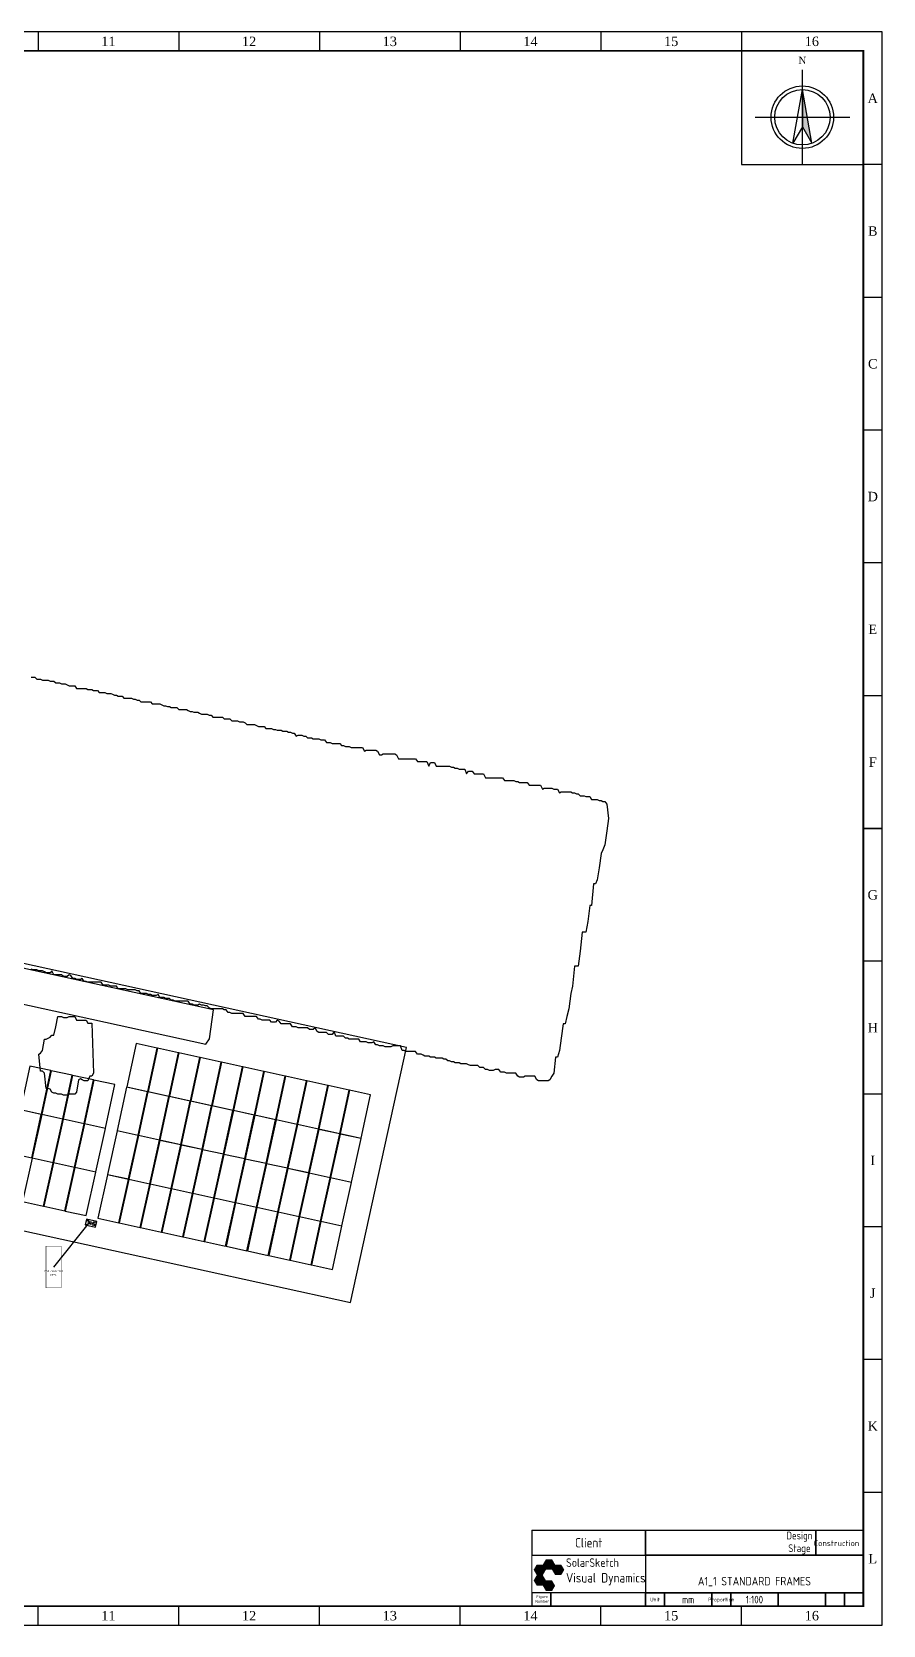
# Model space of a CAD drawing. Header units: millimetres. Extents: x -79877 to 39123, y -76511 to 7689.
# Drawn here: x -5841 to 39123, y -76461 to 7639 of the extents above; entities that cross this region are included whole.
import ezdxf
from ezdxf.enums import TextEntityAlignment as Align

# ---------------------------------------------------------------- set-up
doc = ezdxf.new("R2010")
doc.units = ezdxf.units.MM
for name, color, linetype in [('Cable Trench', 7, 'ByLayer'), ('Grid Connection Cabinet', 7, 'ByLayer'), ('Inverter', 7, 'ByLayer'), ('Obstacle', 7, 'ByLayer'), ('Parapet Wall', 7, 'Continuous'), ('PV Modules', 7, 'ByLayer'), ('Unit Area Outer Contour', 7, 'ByLayer')]:
    doc.layers.add(name, color=color, linetype=linetype)
doc.styles.add('Albedo', font='gbenor', dxfattribs={"bigfont": 'gbcbig'})
doc.styles.add('Times', font='times.ttf')

# ---------------------------------------------------------------- blocks, each defined once
blk = doc.blocks.new('*U0')
at = {"layer": 'Parapet Wall', "color": 2}
blk.add_polyline3d([(-43274, -47535, 95840), (10992, -59431, 95840), (13942, -45973, 95840), (-40323, -34077, 95840)], close=True, dxfattribs=at)
at = {"layer": 'Unit Area Outer Contour', "color": 2}
blk.add_polyline3d([(-43274, -47535, 46300), (10992, -59431, 46300), (13942, -45973, 46300), (-40323, -34077, 46300)], close=True, dxfattribs=at)
at = {"flags": 1}
for tag in ['unit_id', 'unit_name', 'parapet_height', 'ground_elevation', 'is_enable_parapet']:
    blk.add_attdef(tag, (0, 0), '', height=2.5, dxfattribs=at)
blk = doc.blocks.new('*U1')
at = {"layer": 'PV Modules', "color": 0}
blk.add_polyline3d([(0, 0, 0), (110.8, -24.3, 0), (161, 204.9, 41.4), (50.2, 229.1, 41.4)], close=True, dxfattribs=at)
at = {"flags": 1}
for tag in ['mounting-hole-spacing1', 'mounting-hole-spacing2', 'module-material', 'vmpo', 'voco', 'silicon-material', 'panel-length', 'panel-width', 'panel-height', 'userid', 'theme', 'note', 'name', 'pmax', 'company-name', 'id', 'impo', 'isco']:
    blk.add_attdef(tag, (0, 0), '', height=2.5, dxfattribs=at)
blk = doc.blocks.new('*U2')
at = {"layer": 'PV Modules', "color": 110}
for p in [(-83, -4804.7, 5055.1), (29.7, -4829.4, 5055.1), (142.4, -4854.1, 5055.1), (-644.3, -4923.9, 5013.4), (255.1, -4878.8, 5055.1), (367.9, -4903.5, 5055.1), (480.6, -4928.2, 5055.1), (-531.6, -4948.6, 5013.4), (-418.9, -4973.3, 5013.4), (-306.1, -4998, 5013.4), (593.3, -4952.9, 5055.1), (706, -4977.6, 5055.1), (818.8, -5002.3, 5055.1), (-133.7, -5035.8, 5013.4), (-20.9, -5060.5, 5013.4), (91.8, -5085.2, 5013.4), (931.5, -5027, 5055.1), (1044.2, -5051.7, 5055.1), (-695, -5154.9, 4971.7), (-582.2, -5179.6, 4971.7), (204.5, -5109.9, 5013.4), (317.2, -5134.6, 5013.4), (430, -5159.3, 5013.4), (542.7, -5184, 5013.4), (-469.5, -5204.3, 4971.7), (-356.8, -5229, 4971.7), (-184.3, -5266.8, 4971.7), (655.4, -5208.7, 5013.4), (768.1, -5233.4, 5013.4), (880.9, -5258.1, 5013.4), (-71.6, -5291.5, 4971.7), (41.1, -5316.2, 4971.7), (153.9, -5340.9, 4971.7), (993.6, -5282.8, 5013.4), (-632.9, -5410.7, 4930), (-520.1, -5435.4, 4930), (266.6, -5365.6, 4971.7), (379.3, -5390.3, 4971.7), (492.1, -5415, 4971.7), (604.8, -5439.7, 4971.7), (-407.4, -5460.1, 4930), (-234.9, -5497.9, 4930), (-122.2, -5522.6, 4930), (717.5, -5464.5, 4971.7), (830.2, -5489.2, 4971.7), (943, -5513.9, 4971.7), (-9.5, -5547.3, 4930), (103.2, -5572, 4930), (216, -5596.7, 4930), (328.7, -5621.4, 4930), (441.4, -5646.1, 4930), (554.1, -5670.8, 4930), (666.9, -5695.5, 4930), (779.6, -5720.2, 4930), (892.3, -5744.9, 4930)]:
    blk.add_blockref('*U1', p, dxfattribs=at)
at = {"flags": 1}
for tag in ['offset-x', 'offset-y', 'mode', 'tilt', 'azimuth', 'align', 'array-mode', 'panel-x', 'panel-y', 'panel-per-row', 'bracket-type', 'bracket-value', 'row-per-array']:
    blk.add_attdef(tag, (0, 0), '', height=2.5, dxfattribs=at)
blk = doc.blocks.new('*U3', base_point=(28.4, 15.8))
at = {"color": 0}
for p, q in [((0, 0), (56.7, 31.5)), ((36.9, 15.9), (53.3, 15.9)), ((36.9, 8.4), (53.3, 8.4))]:
    blk.add_line(p, q, dxfattribs=at)
blk.add_lwpolyline([(0, 0), (56.7, 0), (56.7, 31.5), (0, 31.5)], close=True, dxfattribs=at)
blk.add_lwpolyline([(3.1, 23.5, -0.6815), (10.3, 26.4), (16.6, 20.6, 0.6815), (23.8, 23.5)], format="xyb", dxfattribs=at)
blk = doc.blocks.new('*U7')
at = {"layer": 'Obstacle', "color": 1}
blk.add_polyline3d([(-33203, -37794, 48739), (3341, -45786, 48739), (3542, -45511, 48739), (3754, -43986, 48739), (-32764, -36012, 48739)], close=True, dxfattribs=at)
at = {"flags": 1}
for tag in ['height', 'shape']:
    blk.add_attdef(tag, (0, 0), '', height=2.5, dxfattribs=at)
blk = doc.blocks.new('*U14')
at = {"layer": 'Obstacle', "color": 1}
blk.add_polyline3d([(-5477, -46328, 48638), (-5377, -46278, 48638), (-5277, -46128, 48638), (-5177, -45528, 48638), (-5077, -45528, 48638), (-4977, -45478, 48638), (-4877, -45428, 48638), (-4777, -45328, 48638), (-4677, -45328, 48638), (-4577, -44878, 48638), (-4477, -44328, 48638), (-4377, -44328, 48638), (-4277, -44328, 48638), (-4177, -44378, 48638), (-4077, -44378, 48638), (-3977, -44378, 48638), (-3877, -44328, 48638), (-3777, -44328, 48638), (-3677, -44328, 48638), (-3577, -44328, 48638), (-3477, -44528, 48638), (-3377, -44528, 48638), (-3277, -44528, 48638), (-3177, -44528, 48638), (-3077, -44528, 48638), (-2977, -44528, 48638), (-2877, -44678, 48638), (-2777, -44678, 48638), (-2677, -44678, 48638), (-2677, -44678, 48638), (-2577, -47328, 48638), (-2577, -47328, 48638), (-2677, -47478, 48638), (-2777, -47478, 48638), (-2877, -47728, 48638), (-2977, -47728, 48638), (-3077, -47728, 48638), (-3177, -47678, 48638), (-3277, -47628, 48638), (-3377, -47678, 48638), (-3477, -48328, 48638), (-3577, -48428, 48638), (-3677, -48428, 48638), (-3777, -48428, 48638), (-3877, -48428, 48638), (-3977, -48478, 48638), (-4077, -48478, 48638), (-4177, -48478, 48638), (-4277, -48428, 48638), (-4377, -48428, 48638), (-4477, -48428, 48638), (-4577, -48378, 48638), (-4677, -48378, 48638), (-4777, -48328, 48638), (-4877, -48178, 48638), (-4977, -48128, 48638), (-5077, -48128, 48638), (-5177, -47328, 48638), (-5277, -47228, 48638), (-5377, -47228, 48638), (-5377, -47228, 48638)], close=True, dxfattribs=at)
at = {"flags": 1}
for tag in ['height', 'shape']:
    blk.add_attdef(tag, (0, 0), '', height=2.5, dxfattribs=at)
blk = doc.blocks.new('*U15')
at = {"layer": 'Obstacle', "color": 1}
blk.add_polyline3d([(-5877, -26428, 56238), (-5777, -26428, 56238), (-5677, -26428, 56238), (-5577, -26528, 56238), (-5477, -26528, 56238), (-5377, -26528, 56238), (-5277, -26578, 56238), (-5177, -26578, 56238), (-5077, -26578, 56238), (-4977, -26578, 56238), (-4877, -26628, 56238), (-4777, -26628, 56238), (-4677, -26628, 56238), (-4577, -26728, 56238), (-4477, -26728, 56238), (-4377, -26728, 56238), (-4277, -26778, 56238), (-4177, -26778, 56238), (-4077, -26778, 56238), (-3977, -26828, 56238), (-3877, -26878, 56238), (-3777, -26878, 56238), (-3677, -26878, 56238), (-3577, -26878, 56238), (-3477, -27028, 56238), (-3377, -27028, 56238), (-3277, -27028, 56238), (-3177, -27028, 56238), (-3077, -27028, 56238), (-2977, -27028, 56238), (-2877, -27078, 56238), (-2777, -27078, 56238), (-2677, -27078, 56238), (-2577, -27128, 56238), (-2477, -27128, 56238), (-2377, -27128, 56238), (-2277, -27228, 56238), (-2177, -27228, 56238), (-2077, -27228, 56238), (-1977, -27228, 56238), (-1877, -27278, 56238), (-1777, -27278, 56238), (-1677, -27278, 56238), (-1577, -27328, 56238), (-1477, -27378, 56238), (-1377, -27378, 56238), (-1277, -27428, 56238), (-1177, -27428, 56238), (-1077, -27428, 56238), (-977, -27528, 56238), (-877, -27528, 56238), (-777, -27528, 56238), (-677, -27528, 56238), (-577, -27528, 56238), (-477, -27578, 56238), (-377, -27578, 56238), (-277, -27628, 56238), (-177, -27628, 56238), (-77, -27728, 56238), (23, -27728, 56238), (123, -27728, 56238), (223, -27728, 56238), (323, -27728, 56238), (423, -27728, 56238), (523, -27828, 56238), (623, -27828, 56238), (723, -27828, 56238), (823, -27828, 56238), (923, -27828, 56238), (1023, -27878, 56238), (1123, -27928, 56238), (1223, -27928, 56238), (1323, -27978, 56238), (1423, -27978, 56238), (1523, -28028, 56238), (1623, -28028, 56238), (1723, -28028, 56238), (1823, -28028, 56238), (1923, -28128, 56238), (2023, -28128, 56238), (2123, -28128, 56238), (2223, -28128, 56238), (2323, -28128, 56238), (2423, -28178, 56238), (2523, -28228, 56238), (2623, -28228, 56238), (2723, -28278, 56238), (2823, -28278, 56238), (2923, -28278, 56238), (3023, -28328, 56238), (3123, -28378, 56238), (3223, -28378, 56238), (3323, -28378, 56238), (3423, -28378, 56238), (3523, -28428, 56238), (3623, -28428, 56238), (3723, -28528, 56238), (3823, -28528, 56238), (3923, -28528, 56238), (4023, -28528, 56238), (4123, -28528, 56238), (4223, -28528, 56238), (4323, -28628, 56238), (4423, -28628, 56238), (4523, -28628, 56238), (4623, -28628, 56238), (4723, -28728, 56238), (4823, -28728, 56238), (4923, -28728, 56238), (5023, -28728, 56238), (5123, -28778, 56238), (5223, -28778, 56238), (5323, -28778, 56238), (5423, -28828, 56238), (5523, -28928, 56238), (5623, -28928, 56238), (5723, -28928, 56238), (5823, -28928, 56238), (5923, -28928, 56238), (6023, -28978, 56238), (6123, -29028, 56238), (6223, -29028, 56238), (6323, -29028, 56238), (6423, -29028, 56238), (6523, -29128, 56238), (6623, -29128, 56238), (6723, -29128, 56238), (6823, -29128, 56238), (6923, -29178, 56238), (7023, -29178, 56238), (7123, -29228, 56238), (7223, -29228, 56238), (7323, -29228, 56238), (7423, -29278, 56238), (7523, -29278, 56238), (7623, -29278, 56238), (7723, -29328, 56238), (7823, -29328, 56238), (7923, -29378, 56238), (8023, -29378, 56238), (8123, -29528, 56238), (8223, -29478, 56238), (8323, -29478, 56238), (8423, -29478, 56238), (8523, -29528, 56238), (8623, -29528, 56238), (8723, -29628, 56238), (8823, -29628, 56238), (8923, -29628, 56238), (9023, -29678, 56238), (9123, -29678, 56238), (9223, -29678, 56238), (9323, -29678, 56238), (9423, -29728, 56238), (9523, -29728, 56238), (9623, -29728, 56238), (9723, -29878, 56238), (9823, -29878, 56238), (9923, -29878, 56238), (10023, -29928, 56238), (10123, -29928, 56238), (10223, -29928, 56238), (10323, -29928, 56238), (10423, -29928, 56238), (10523, -30028, 56238), (10623, -30028, 56238), (10723, -30078, 56238), (10823, -30078, 56238), (10923, -30078, 56238), (11023, -30128, 56238), (11123, -30128, 56238), (11223, -30128, 56238), (11323, -30128, 56238), (11423, -30128, 56238), (11523, -30128, 56238), (11623, -30128, 56238), (11723, -30328, 56238), (11823, -30278, 56238), (11923, -30278, 56238), (12023, -30278, 56238), (12123, -30278, 56238), (12223, -30278, 56238), (12323, -30278, 56238), (12423, -30328, 56238), (12523, -30528, 56238), (12623, -30528, 56238), (12723, -30478, 56238), (12823, -30478, 56238), (12923, -30478, 56238), (13023, -30478, 56238), (13123, -30478, 56238), (13223, -30478, 56238), (13323, -30478, 56238), (13423, -30528, 56238), (13523, -30728, 56238), (13623, -30728, 56238), (13723, -30728, 56238), (13823, -30728, 56238), (13923, -30728, 56238), (14023, -30728, 56238), (14123, -30728, 56238), (14223, -30728, 56238), (14323, -30728, 56238), (14423, -30728, 56238), (14523, -30878, 56238), (14623, -30878, 56238), (14723, -30878, 56238), (14823, -30878, 56238), (14923, -30878, 56238), (15023, -30878, 56238), (15123, -31128, 56238), (15223, -30928, 56238), (15323, -30928, 56238), (15423, -30928, 56238), (15523, -31128, 56238), (15623, -31128, 56238), (15723, -31128, 56238), (15823, -31128, 56238), (15923, -31128, 56238), (16023, -31128, 56238), (16123, -31128, 56238), (16223, -31128, 56238), (16323, -31178, 56238), (16423, -31178, 56238), (16523, -31228, 56238), (16623, -31228, 56238), (16723, -31278, 56238), (16823, -31278, 56238), (16923, -31278, 56238), (17023, -31278, 56238), (17123, -31528, 56238), (17223, -31378, 56238), (17323, -31378, 56238), (17423, -31378, 56238), (17523, -31528, 56238), (17623, -31528, 56238), (17723, -31528, 56238), (17823, -31528, 56238), (17923, -31528, 56238), (18023, -31528, 56238), (18123, -31728, 56238), (18223, -31728, 56238), (18323, -31728, 56238), (18423, -31728, 56238), (18523, -31728, 56238), (18623, -31728, 56238), (18723, -31728, 56238), (18823, -31728, 56238), (18923, -31728, 56238), (19023, -31728, 56238), (19123, -31878, 56238), (19223, -31878, 56238), (19323, -31878, 56238), (19423, -31878, 56238), (19523, -31878, 56238), (19623, -31878, 56238), (19723, -31928, 56238), (19823, -31928, 56238), (19923, -31978, 56238), (20023, -31978, 56238), (20123, -31978, 56238), (20223, -31978, 56238), (20323, -31978, 56238), (20423, -32128, 56238), (20523, -32128, 56238), (20623, -32128, 56238), (20723, -32128, 56238), (20823, -32128, 56238), (20923, -32128, 56238), (21023, -32128, 56238), (21123, -32328, 56238), (21223, -32278, 56238), (21323, -32278, 56238), (21423, -32278, 56238), (21523, -32278, 56238), (21623, -32278, 56238), (21723, -32328, 56238), (21823, -32328, 56238), (21923, -32328, 56238), (22023, -32528, 56238), (22123, -32478, 56238), (22223, -32478, 56238), (22323, -32478, 56238), (22423, -32478, 56238), (22523, -32478, 56238), (22623, -32478, 56238), (22723, -32528, 56238), (22823, -32528, 56238), (22923, -32578, 56238), (23023, -32578, 56238), (23123, -32678, 56238), (23223, -32678, 56238), (23323, -32678, 56238), (23423, -32728, 56238), (23523, -32728, 56238), (23623, -32728, 56238), (23723, -32878, 56238), (23823, -32878, 56238), (23923, -32878, 56238), (24023, -32878, 56238), (24123, -32928, 56238), (24223, -32928, 56238), (24323, -32978, 56238), (24423, -32978, 56238), (24523, -33128, 56238), (24523, -33128, 56238), (24623, -33878, 56238), (24623, -33878, 56238), (24523, -34528, 56238), (24423, -35278, 56238), (24323, -35528, 56238), (24223, -35728, 56238), (24123, -36478, 56238), (24023, -37128, 56238), (23923, -37328, 56238), (23823, -37328, 56238), (23723, -38478, 56238), (23623, -38478, 56238), (23523, -39328, 56238), (23423, -39878, 56238), (23323, -39878, 56238), (23223, -39878, 56238), (23123, -40878, 56238), (23023, -41678, 56238), (22923, -41678, 56238), (22823, -41678, 56238), (22723, -42728, 56238), (22623, -43128, 56238), (22523, -43928, 56238), (22423, -44328, 56238), (22323, -44728, 56238), (22223, -44728, 56238), (22123, -45478, 56238), (22023, -46128, 56238), (21923, -46478, 56238), (21823, -46478, 56238), (21723, -47328, 56238), (21623, -47478, 56238), (21523, -47678, 56238), (21423, -47728, 56238), (21323, -47728, 56238), (21223, -47728, 56238), (21123, -47728, 56238), (21023, -47728, 56238), (20923, -47728, 56238), (20823, -47678, 56238), (20723, -47478, 56238), (20623, -47478, 56238), (20523, -47478, 56238), (20423, -47478, 56238), (20323, -47478, 56238), (20223, -47478, 56238), (20123, -47528, 56238), (20023, -47528, 56238), (19923, -47528, 56238), (19823, -47478, 56238), (19723, -47328, 56238), (19623, -47328, 56238), (19523, -47328, 56238), (19423, -47328, 56238), (19323, -47328, 56238), (19223, -47328, 56238), (19123, -47278, 56238), (19023, -47278, 56238), (18923, -47278, 56238), (18823, -47128, 56238), (18723, -47128, 56238), (18623, -47128, 56238), (18523, -47178, 56238), (18423, -47178, 56238), (18323, -47178, 56238), (18223, -47128, 56238), (18123, -47128, 56238), (18023, -47028, 56238), (17923, -47028, 56238), (17823, -47028, 56238), (17723, -46928, 56238), (17623, -46928, 56238), (17523, -46928, 56238), (17423, -46928, 56238), (17323, -46928, 56238), (17223, -46878, 56238), (17123, -46828, 56238), (17023, -46828, 56238), (16923, -46828, 56238), (16823, -46828, 56238), (16723, -46778, 56238), (16623, -46778, 56238), (16523, -46778, 56238), (16423, -46728, 56238), (16323, -46728, 56238), (16223, -46678, 56238), (16123, -46678, 56238), (16023, -46578, 56238), (15923, -46578, 56238), (15823, -46528, 56238), (15723, -46528, 56238), (15623, -46528, 56238), (15523, -46528, 56238), (15423, -46478, 56238), (15323, -46478, 56238), (15223, -46478, 56238), (15123, -46428, 56238), (15023, -46428, 56238), (14923, -46428, 56238), (14823, -46378, 56238), (14723, -46328, 56238), (14623, -46328, 56238), (14523, -46328, 56238), (14423, -46178, 56238), (14323, -46178, 56238), (14223, -46178, 56238), (14123, -46178, 56238), (14023, -46178, 56238), (13923, -46178, 56238), (13823, -46128, 56238), (13723, -46128, 56238), (13623, -45878, 56238), (13523, -45878, 56238), (13423, -45878, 56238), (13323, -45878, 56238), (13223, -45878, 56238), (13123, -45928, 56238), (13023, -45928, 56238), (12923, -45928, 56238), (12823, -45928, 56238), (12723, -45878, 56238), (12623, -45878, 56238), (12523, -45878, 56238), (12423, -45828, 56238), (12323, -45828, 56238), (12223, -45678, 56238), (12123, -45728, 56238), (12023, -45728, 56238), (11923, -45728, 56238), (11823, -45678, 56238), (11723, -45678, 56238), (11623, -45678, 56238), (11523, -45678, 56238), (11423, -45528, 56238), (11323, -45528, 56238), (11223, -45528, 56238), (11123, -45528, 56238), (11023, -45528, 56238), (10923, -45528, 56238), (10823, -45478, 56238), (10723, -45478, 56238), (10623, -45378, 56238), (10523, -45378, 56238), (10423, -45378, 56238), (10323, -45378, 56238), (10223, -45378, 56238), (10123, -45128, 56238), (10023, -45278, 56238), (9923, -45278, 56238), (9823, -45278, 56238), (9723, -45178, 56238), (9623, -45178, 56238), (9523, -45178, 56238), (9423, -45178, 56238), (9323, -45178, 56238), (9223, -45128, 56238), (9123, -44928, 56238), (9023, -45028, 56238), (8923, -45028, 56238), (8823, -45028, 56238), (8723, -44928, 56238), (8623, -44928, 56238), (8523, -44928, 56238), (8423, -44928, 56238), (8323, -44928, 56238), (8223, -44928, 56238), (8123, -44878, 56238), (8023, -44878, 56238), (7923, -44878, 56238), (7823, -44728, 56238), (7723, -44728, 56238), (7623, -44728, 56238), (7523, -44728, 56238), (7423, -44728, 56238), (7323, -44728, 56238), (7223, -44578, 56238), (7123, -44528, 56238), (7023, -44628, 56238), (6923, -44628, 56238), (6823, -44628, 56238), (6723, -44528, 56238), (6623, -44528, 56238), (6523, -44528, 56238), (6423, -44528, 56238), (6323, -44528, 56238), (6223, -44478, 56238), (6123, -44478, 56238), (6023, -44328, 56238), (5923, -44328, 56238), (5823, -44328, 56238), (5723, -44328, 56238), (5623, -44328, 56238), (5523, -44328, 56238), (5423, -44328, 56238), (5323, -44178, 56238), (5223, -44178, 56238), (5123, -44178, 56238), (5023, -44178, 56238), (4923, -44178, 56238), (4823, -44178, 56238), (4723, -44178, 56238), (4623, -44128, 56238), (4523, -44128, 56238), (4423, -43978, 56238), (4323, -43978, 56238), (4223, -43928, 56238), (4123, -43928, 56238), (4023, -43928, 56238), (3923, -43928, 56238), (3823, -43928, 56238), (3723, -43928, 56238), (3623, -43928, 56238), (3523, -43878, 56238), (3423, -43778, 56238), (3323, -43778, 56238), (3223, -43728, 56238), (3123, -43728, 56238), (3023, -43678, 56238), (2923, -43728, 56238), (2823, -43728, 56238), (2723, -43728, 56238), (2623, -43678, 56238), (2523, -43678, 56238), (2423, -43528, 56238), (2323, -43528, 56238), (2223, -43528, 56238), (2123, -43528, 56238), (2023, -43528, 56238), (1923, -43528, 56238), (1823, -43528, 56238), (1723, -43528, 56238), (1623, -43478, 56238), (1523, -43478, 56238), (1423, -43378, 56238), (1323, -43378, 56238), (1223, -43378, 56238), (1123, -43328, 56238), (1023, -43328, 56238), (923, -43328, 56238), (823, -43178, 56238), (723, -43228, 56238), (623, -43228, 56238), (523, -43228, 56238), (423, -43178, 56238), (323, -43178, 56238), (223, -43128, 56238), (123, -43128, 56238), (23, -43128, 56238), (-77, -43128, 56238), (-177, -42978, 56238), (-277, -42978, 56238), (-377, -42928, 56238), (-477, -42928, 56238), (-577, -42928, 56238), (-677, -42928, 56238), (-777, -42928, 56238), (-877, -42878, 56238), (-977, -42878, 56238), (-1077, -42878, 56238), (-1177, -42878, 56238), (-1277, -42878, 56238), (-1377, -42728, 56238), (-1477, -42728, 56238), (-1577, -42728, 56238), (-1677, -42728, 56238), (-1777, -42678, 56238), (-1877, -42678, 56238), (-1977, -42678, 56238), (-2077, -42678, 56238), (-2177, -42528, 56238), (-2277, -42528, 56238), (-2377, -42528, 56238), (-2477, -42528, 56238), (-2577, -42528, 56238), (-2677, -42528, 56238), (-2777, -42528, 56238), (-2877, -42528, 56238), (-2977, -42478, 56238), (-3077, -42478, 56238), (-3177, -42328, 56238), (-3277, -42378, 56238), (-3377, -42378, 56238), (-3477, -42378, 56238), (-3577, -42328, 56238), (-3677, -42328, 56238), (-3777, -42178, 56238), (-3877, -42128, 56238), (-3977, -42228, 56238), (-4077, -42228, 56238), (-4177, -42228, 56238), (-4277, -42128, 56238), (-4377, -42128, 56238), (-4477, -42128, 56238), (-4577, -42128, 56238), (-4677, -42128, 56238), (-4777, -41928, 56238), (-4877, -42028, 56238), (-4977, -42028, 56238), (-5077, -42028, 56238), (-5177, -41978, 56238), (-5277, -41928, 56238), (-5377, -41928, 56238), (-5477, -41928, 56238), (-5577, -41878, 56238), (-5677, -41878, 56238), (-5777, -41878, 56238), (-5877, -41828, 56238)], dxfattribs=at)
at = {"flags": 1}
for tag in ['height', 'shape']:
    blk.add_attdef(tag, (0, 0), '', height=2.5, dxfattribs=at)
blk = doc.blocks.new('*U53')
at = {"color": 5}
blk.add_lwpolyline([(0, 0), (1189, 0), (1189, 841), (0, 841)], close=True, dxfattribs=at)
blk = doc.blocks.new('*U69')
blk.add_hatch(color=0).paths.add_polyline_path([(0, -2.0309), (2, -5.4949), (0, 5.8476)])
at = {"color": 0}
for p, q in [((0, -10), (0, 10)), ((-10, 0), (10, 0))]:
    blk.add_line(p, q, dxfattribs=at)
for points in [[(0, -2.0309), (-2, -5.4949), (0, 5.8476)], [(0, -2.0309), (2, -5.4949), (0, 5.8476)]]:
    blk.add_lwpolyline(points, close=True)
for radius in [6.5976, 5.8476]:
    blk.add_circle((0, 0), radius, dxfattribs=at)
at = {"style": 'Times'}
blk.add_text('N', height=1.5, dxfattribs=at).set_placement((0, 12), align=Align.MIDDLE_CENTER)
blk = doc.blocks.new('*U71')
at = {"color": 5, "const_width": 0.5}
blk.add_lwpolyline([(0, 0), (175, 0), (175, 40), (0, 40)], close=True, dxfattribs=at)
blk = doc.blocks.new('*U72')
at = {"color": 5}
blk.add_lwpolyline([(0, 0), (50, 0), (50, 7), (0, 7)], close=True, dxfattribs=at)
blk = doc.blocks.new('*U73')
at = {"color": 5}
blk.add_lwpolyline([(0, 0), (25, 0), (25, 7), (0, 7)], close=True, dxfattribs=at)
at = {"color": 7, "style": 'Albedo'}
blk.add_text('mm', height=4, dxfattribs=at).set_placement((12.5, 3.5), align=Align.MIDDLE_CENTER)
blk = doc.blocks.new('*U74')
at = {"color": 5}
blk.add_lwpolyline([(0, 0), (25, 0), (25, 7), (0, 7)], close=True, dxfattribs=at)
at = {"color": 7, "style": 'Albedo'}
blk.add_text('1:100', height=4, dxfattribs=at).set_placement((12.5, 3.5), align=Align.MIDDLE_CENTER)
blk = doc.blocks.new('*U75')
at = {"color": 5}
blk.add_lwpolyline([(0, 0), (10, 0), (10, 7), (0, 7)], close=True, dxfattribs=at)
blk = doc.blocks.new('*U70', base_point=(9, 46.8))
h = blk.add_hatch(color=1)
h.set_gradient(color1=(143, 208, 252), color2=(185, 237, 252), rotation=90)
h.paths.add_polyline_path([(9, 77.9), (18, 93.5), (0, 93.5), (-9, 77.9)])
h = blk.add_hatch(color=1)
h.set_gradient(color1=(81, 166, 254), color2=(202, 250, 251), rotation=101)
h.paths.add_polyline_path([(9, 77.9), (27, 46.8), (36, 62.4), (18, 93.5)])
h = blk.add_hatch(color=1)
h.set_gradient(color1=(58, 105, 227), color2=(102, 187, 254), rotation=90)
h.paths.add_polyline_path([(-18, 62.4), (-27, 77.9), (-36, 62.4), (-27, 46.8)])
h = blk.add_hatch(color=1)
h.set_gradient(color1=(90, 65, 253), color2=(97, 178, 253), rotation=90)
h.paths.add_polyline_path([(-36, 31.2), (-18, 62.4), (0, 62.4), (-18, 31.2)])
h = blk.add_hatch(color=1)
h.set_gradient(color1=(58, 153, 251), color2=(118, 192, 248), rotation=30)
h.paths.add_polyline_path([(-18, 62.4), (18, 62.4), (9, 77.9), (-27, 77.9)])
h = blk.add_hatch(color=1)
h.set_gradient(color1=(63, 122, 225), color2=(128, 105, 253), rotation=281)
h.paths.add_polyline_path([(0, 0), (-18, 31.2), (-9, 46.8), (9, 15.6)])
h = blk.add_hatch(color=1)
h.set_gradient(color1=(169, 231, 251), color2=(197, 250, 251), rotation=30)
h.paths.add_polyline_path([(36, 62.4), (54, 62.4), (45, 77.9), (27, 77.9)])
h = blk.add_hatch(color=1)
h.set_gradient(color1=(137, 213, 253), color2=(146, 214, 253), rotation=90)
h.paths.add_polyline_path([(27, 46.8), (45, 46.8), (54, 62.4), (36, 62.4)])
h = blk.add_hatch(color=1)
h.set_gradient(color1=(75, 1, 226), color2=(83, 41, 230), rotation=30)
h.paths.add_polyline_path([(-18, 31.2), (-36, 31.2), (-27, 15.6), (-9, 15.6)])
h = blk.add_hatch(color=1)
h.set_gradient(color1=(95, 110, 239), color2=(125, 169, 254), rotation=30)
h.paths.add_polyline_path([(27, 15.6), (18, 31.2), (0, 31.2), (9, 15.6)])
h = blk.add_hatch(color=1)
h.set_gradient(color1=(78, 30, 231), color2=(97, 78, 239), rotation=330)
h.paths.add_polyline_path([(0, 0), (18, 0), (27, 15.6), (9, 15.6)])
blk = doc.blocks.new('*U76')
at = {"color": 5}
blk.add_lwpolyline([(0, 0), (115, 0), (115, 20), (0, 20)], close=True, dxfattribs=at)
blk = doc.blocks.new('*U77')
at = {"color": 5}
blk.add_lwpolyline([(0, 0), (90, 0), (90, 13), (0, 13)], close=True, dxfattribs=at)
blk = doc.blocks.new('*U78')
at = {"color": 5}
blk.add_lwpolyline([(0, 0), (25, 0), (25, 13), (0, 13)], close=True, dxfattribs=at)

msp = doc.modelspace()

# ---------------------------------------------------------------- linework, layer by layer
at = {"color": 5}
for p, q in [((-5514, 7639), (-5514, 6639)), ((1917, 7639), (1917, 6639)), ((9348, 7639), (9348, 6639)), ((16779, 7639), (16779, 6639)), ((24211, 7639), (24211, 6639)), ((31642, 7639), (31642, 6639)), ((39073, 631), (38073, 631)), ((39073, -6377), (38073, -6377)), ((39073, -13386), (38073, -13386)), ((39073, -20394), (38073, -20394)), ((39073, -27402), (38073, -27402)), ((39073, -34411), (38073, -34411)), ((39073, -41419), (38073, -41419)), ((39073, -48427), (38073, -48427)), ((39073, -55436), (38073, -55436)), ((39073, -62444), (38073, -62444)), ((39073, -69452), (38073, -69452)), ((-5514, -76461), (-5514, -75461)), ((1917, -76461), (1917, -75461)), ((9348, -76461), (9348, -75461)), ((16779, -76461), (16779, -75461)), ((24211, -76461), (24211, -75461)), ((31642, -76461), (31642, -75461))]:
    msp.add_line(p, q, dxfattribs=at)
at = {"color": 5, "const_width": 100}
msp.add_lwpolyline([(-77327, -75461), (38073, -75461), (38073, 6639), (-77327, 6639)], close=True, dxfattribs=at)
msp.add_lwpolyline([(31642, 631), (38073, 631), (38073, 6639), (31642, 6639)], close=True)
msp.add_lwpolyline([(39073, -34411), (38073, -34411)], dxfattribs=at)
at = {"color": 5}
for points in [[(20573, -72761), (26573, -72761), (26573, -71461), (20573, -71461)], [(20573, -75461), (21573, -75461), (21573, -74761), (20573, -74761)], [(26573, -75461), (27573, -75461), (27573, -74761), (26573, -74761)], [(30073, -75461), (31073, -75461), (31073, -74761), (30073, -74761)], [(33573, -75461), (36073, -75461), (36073, -74761), (33573, -74761)], [(36073, -75461), (37073, -75461), (37073, -74761), (36073, -74761)]]:
    msp.add_lwpolyline(points, close=True, dxfattribs=at)
at = {"layer": 'Cable Trench', "color": 6}
for points in [[(-2806, -55202, 1), (-4696, -57557, 12781)], [(-2806, -55202, 46300), (-2806, -55202, 1)]]:
    msp.add_polyline3d(points, dxfattribs=at)
at = {"layer": 'Grid Connection Cabinet', "const_width": 25, "elevation": 13881}
msp.add_lwpolyline([(-5096, -58657), (-4296, -58657), (-4296, -56457), (-5096, -56457)], close=True, dxfattribs=at)

# ---------------------------------------------------------------- block references
for name, p, xscale, yscale, zscale in [('*U53', (-79827, -76461), 100, 100, 100), ('*U69', (34857, 3135), 250, 250, 250), ('*U71', (20573, -75461), 100, 100, 100), ('*U77', (26573, -72761), 100, 100, 100), ('*U78', (35573, -72761), 100, 100, 100), ('*U70', (21473, -73821), 18, 18, 18), ('*U76', (26573, -74761), 100, 100, 100), ('*U72', (21573, -75461), 100, 100, 100), ('*U73', (27573, -75461), 100, 100, 100), ('*U74', (31073, -75461), 100, 100, 100), ('*U75', (37073, -75461), 100, 100, 100)]:
    msp.add_blockref(name, p, dxfattribs=dict(xscale=xscale, yscale=yscale, zscale=zscale))
at = {"layer": 'Inverter', "xscale": 10, "yscale": 10, "zscale": 10, "rotation": 347.6353755094677}
msp.add_blockref('*U3', (-2716, -55245, 48507), dxfattribs=at)
at = {"layer": 'Obstacle'}
for name in ['*U15', '*U7', '*U14']:
    msp.add_blockref(name, (0, 0), dxfattribs=at)
at = {"layer": 'PV Modules', "xscale": 10, "yscale": 10, "zscale": 10}
msp.add_blockref('*U2', (0, 0), dxfattribs=at)
at = {"layer": 'Unit Area Outer Contour'}
msp.add_blockref('*U0', (0, 0), dxfattribs=at)

# ---------------------------------------------------------------- texts
at = {"color": 4, "style": 'Times'}
for s, p in [('11', (-1799, 7139)), ('12', (5632, 7139)), ('13', (13064, 7139)), ('14', (20495, 7139)), ('15', (27926, 7139)), ('16', (35357, 7139)), ('A', (38573, 4135)), ('B', (38573, -2873)), ('C', (38573, -9881)), ('D', (38573, -16890)), ('E', (38573, -23898)), ('F', (38573, -30906)), ('G', (38573, -37915)), ('H', (38573, -44923)), ('I', (38573, -51931)), ('J', (38573, -58940)), ('K', (38573, -65948)), ('L', (38573, -72956)), ('11', (-1799, -75961)), ('12', (5632, -75961)), ('13', (13064, -75961)), ('14', (20495, -75961)), ('15', (27926, -75961)), ('16', (35357, -75961))]:
    msp.add_text(s, height=500, dxfattribs=at).set_placement(p, align=Align.MIDDLE)
at = {"color": 7, "style": 'Albedo'}
msp.add_text('Client', height=500, dxfattribs=at).set_placement((23573, -72111), align=Align.MIDDLE_CENTER)
at = {"style": 'Albedo'}
for s, height, p in [('Construction', 300, (36659, -72139)), ('A1_1 STANDARD FRAMES', 450, (32323, -74161))]:
    msp.add_text(s, height=height, dxfattribs=at).set_placement(p, align=Align.MIDDLE)
at = {"color": 140, "style": 'Albedo'}
msp.add_text('SolarSketch', height=450, dxfattribs=at).set_placement((22373, -73161), align=Align.MIDDLE_LEFT)
at = {"style": 'Albedo'}
msp.add_text('Visual Dynamics', height=500, dxfattribs=at).set_placement((22373, -73961), align=Align.MIDDLE_LEFT)
at = {"color": 4, "style": 'Albedo'}
for s, p in [('Unit', (27073, -75111)), ('Proportion', (30573, -75111))]:
    msp.add_text(s, height=200, dxfattribs=at).set_placement(p, align=Align.MIDDLE_CENTER)
at = {"insert": (-4696, -57724, 13881), "char_height": 100, "width": 3020.82, "attachment_point": 2, "style": 'Albedo'}
msp.add_mtext('Grid-connected \\Ppanel', dxfattribs=at)
at = {"color": 4, "attachment_point": 2, "style": 'Albedo'}
for s, insert, char_height, width in [('Design\\PStage', (34702, -71531), 400, 1218.98), ('Figure \\PNumber', (21114, -74879), 150, 1036.41)]:
    msp.add_mtext(s, dxfattribs=dict(at, insert=insert, char_height=char_height, width=width))
at = {"layer": 'Inverter', "color": 2}
msp.add_text('TB1', height=200, dxfattribs=at).set_placement((-2716, -55245, 48507), align=Align.MIDDLE_CENTER)

doc.saveas('drawing.dxf')
